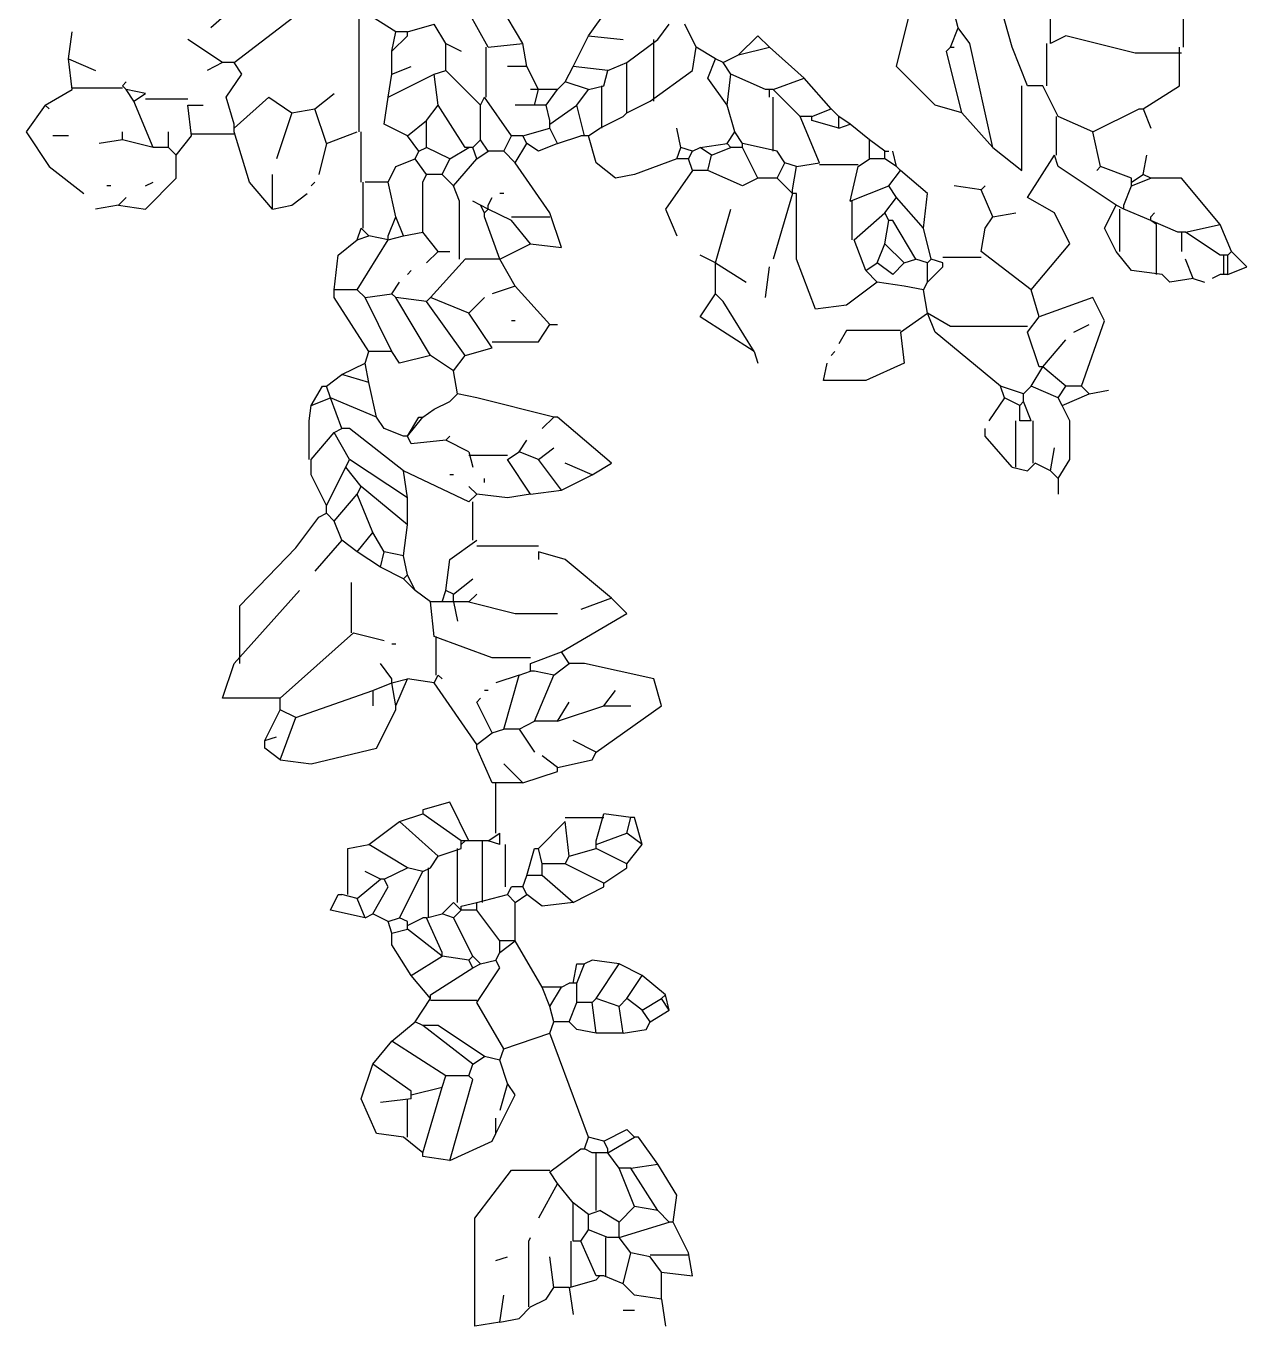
# Model space of a CAD drawing. Header units: millimetres. Extents: x 284148 to 331264, y 78716 to 101523.
# Drawn here: x 311969 to 313448, y 84147 to 85722 of the extents above; entities that cross this region are included whole.
import ezdxf

# ---------------------------------------------------------------- set-up
doc = ezdxf.new("R2010")
doc.units = ezdxf.units.MM

# ---------------------------------------------------------------- blocks, each defined once
blk = doc.blocks.new('A$C6DBE0424')
at = {"linetype": 'Continuous'}
for p, q in [((462, 1684.7), (336, 1572.7)), ((1306.6, 1549.3), (1288, 1617)), ((1353.3, 1554), (1353.3, 1610)), ((364, 1530.7), (443.3, 1591.3)), ((560, 1568), (522.7, 1591.3)), ((672, 1549.3), (648.6, 1591.3)), ((714, 1554), (686, 1600.7)), ((793.3, 1563.3), (816.7, 1596)), ((1166.7, 1526), (1185.3, 1600.7)), ((1241.3, 1572.7), (1236.7, 1591.3)), ((1514.3, 1549.3), (1514.3, 1600.7)), ((515.7, 1446.7), (515.7, 1586.7)), ((574, 1568), (606.6, 1577.3)), ((620.7, 1554), (606.6, 1577.3)), ((877.3, 1558.7), (891.3, 1577.3)), ((924, 1549.3), (910, 1577.3)), ((163.3, 1535.3), (168, 1568)), ((555.3, 1544.7), (560, 1568)), ((555.3, 1544.7), (574, 1563.3)), ((574, 1568), (560, 1568)), ((574, 1563.3), (574, 1568)), ((774.7, 1526), (793.3, 1563.3)), ((793.3, 1563.3), (835.3, 1558.7)), ((975.3, 1540), (998.6, 1563.3)), ((998.6, 1563.3), (1012.6, 1549.3)), ((1232, 1549.3), (1241.3, 1572.7)), ((1255.3, 1554), (1241.3, 1572.7)), ((1372, 1563.3), (1353.3, 1554)), ((1456, 1542.3), (1372, 1563.3)), ((350, 1530.7), (308, 1558.7)), ((555.3, 1516.7), (555.3, 1544.7)), ((620.7, 1521.3), (620.7, 1554)), ((620.7, 1554), (639.3, 1544.7)), ((669.6, 1488.7), (669.6, 1549.3)), ((672, 1549.3), (714, 1554)), ((718.7, 1526), (714, 1554)), ((840, 1530.7), (877.3, 1558.7)), ((872.7, 1484), (872.7, 1558.7)), ((919.3, 1521.3), (924, 1549.3)), ((947.3, 1535.3), (924, 1549.3)), ((975.3, 1540), (1012.6, 1549.3)), ((1054.6, 1512), (1012.6, 1549.3)), ((1227.3, 1544.7), (1232, 1549.3)), ((1246, 1470), (1227.3, 1544.7)), ((1232, 1549.3), (1236.7, 1549.3)), ((1283.3, 1428), (1255.3, 1554)), ((1325.3, 1502.7), (1306.6, 1549.3)), ((1348.6, 1502.7), (1348.6, 1554)), ((1509.7, 1502.7), (1509.7, 1549.3)), ((168, 1498), (163.3, 1535.3)), ((163.3, 1535.3), (196, 1521.3)), ((350, 1530.7), (331.3, 1521.3)), ((364, 1530.7), (350, 1530.7)), ((373.3, 1516.7), (364, 1530.7)), ((816.7, 1521.3), (840, 1530.7)), ((840, 1470), (840, 1530.7)), ((938, 1512), (947.3, 1535.3)), ((956.6, 1530.7), (947.3, 1535.3)), ((956.6, 1530.7), (975.3, 1540)), ((966, 1516.7), (956.6, 1530.7)), ((1512, 1542.3), (1456, 1542.3)), ((354.6, 1488.7), (373.3, 1516.7)), ((550.6, 1488.7), (606.6, 1516.7)), ((550.6, 1488.7), (555.3, 1516.7)), ((555.3, 1516.7), (578.7, 1526)), ((606.6, 1516.7), (620.7, 1521.3)), ((611.3, 1479.3), (606.6, 1516.7)), ((662.6, 1479.3), (620.7, 1521.3)), ((718.7, 1526), (695.3, 1526)), ((732.7, 1498), (718.7, 1526)), ((765.3, 1507.3), (774.7, 1526)), ((816.7, 1521.3), (774.7, 1526)), ((812, 1502.7), (816.7, 1521.3)), ((868, 1484), (919.3, 1521.3)), ((961.3, 1479.3), (966, 1516.7)), ((1008, 1498), (966, 1516.7)), ((1213.3, 1479.3), (1166.7, 1526)), ((135.3, 1479.3), (168, 1498)), ((168, 1500.3), (228.7, 1500.3)), ((228.7, 1502.7), (233.3, 1507.3)), ((233.3, 1498), (228.7, 1502.7)), ((242.7, 1484), (233.3, 1498)), ((256.6, 1493.3), (233.3, 1498)), ((732.7, 1498), (723.3, 1498)), ((728, 1479.3), (732.7, 1498)), ((756, 1498), (732.7, 1498)), ((742, 1479.3), (756, 1498)), ((756, 1498), (765.3, 1507.3)), ((793.3, 1498), (765.3, 1507.3)), ((779.3, 1479.3), (793.3, 1498)), ((793.3, 1498), (812, 1502.7)), ((809.7, 1451.3), (809.7, 1502.7)), ((961.3, 1479.3), (938, 1512)), ((1012.6, 1498), (1008, 1498)), ((1012.6, 1488.7), (1012.6, 1498)), ((1017.3, 1498), (1012.6, 1498)), ((1017.3, 1498), (1054.6, 1512)), ((1050, 1465.3), (1017.3, 1498)), ((1087.3, 1474.7), (1054.6, 1512)), ((1318.3, 1400), (1318.3, 1502.7)), ((1344, 1502.7), (1325.3, 1502.7)), ((1362.6, 1465.3), (1344, 1502.7)), ((1465.3, 1474.7), (1509.7, 1502.7)), ((242.7, 1484), (256.6, 1493.3)), ((266, 1428), (242.7, 1484)), ((308, 1486.3), (256.6, 1486.3)), ((364, 1456), (354.6, 1488.7)), ((364, 1451.3), (406, 1488.7)), ((406, 1488.7), (434, 1470)), ((462, 1474.7), (485.3, 1493.3)), ((546, 1456), (550.6, 1488.7)), ((662.6, 1479.3), (667.3, 1488.7)), ((700, 1442), (667.3, 1488.7)), ((840, 1470), (868, 1484)), ((1017.3, 1423.3), (1017.3, 1488.7)), ((135.3, 1479.3), (112, 1446.7)), ((135.3, 1479.3), (140, 1474.7)), ((312.6, 1442), (308, 1479.3)), ((308, 1479.3), (326.7, 1479.3)), ((434, 1470), (415.3, 1414)), ((434, 1470), (462, 1474.7)), ((476, 1432.7), (462, 1474.7)), ((597.3, 1460.7), (611.3, 1479.3)), ((644, 1428), (611.3, 1479.3)), ((662.6, 1437.3), (662.6, 1479.3)), ((728, 1479.3), (704.6, 1479.3)), ((742, 1479.3), (728, 1479.3)), ((746.6, 1460.7), (742, 1479.3)), ((746.6, 1456), (779.3, 1479.3)), ((788.7, 1442), (779.3, 1479.3)), ((807.3, 1451.3), (835.3, 1465.3)), ((835.3, 1465.3), (840, 1470)), ((970.7, 1446.7), (961.3, 1479.3)), ((1073.3, 1409.3), (1050, 1465.3)), ((1064, 1465.3), (1050, 1465.3)), ((1064, 1465.3), (1087.3, 1474.7)), ((1064, 1460.7), (1064, 1465.3)), ((1096.6, 1465.3), (1087.3, 1474.7)), ((1096.6, 1451.3), (1096.6, 1465.3)), ((1110.6, 1456), (1096.6, 1465.3)), ((1246, 1470), (1213.3, 1479.3)), ((1283.3, 1428), (1246, 1470)), ((1360.3, 1418.7), (1360.3, 1465.3)), ((1404.6, 1446.7), (1362.6, 1465.3)), ((1404.6, 1446.7), (1460.6, 1474.7)), ((1460.6, 1474.7), (1465.3, 1474.7)), ((1465.3, 1474.7), (1474.7, 1451.3)), ((364, 1451.3), (364, 1456)), ((364, 1446.7), (364, 1451.3)), ((574, 1442), (546, 1456)), ((574, 1442), (597.3, 1460.7)), ((597.3, 1428), (597.3, 1460.7)), ((714, 1442), (746.6, 1451.3)), ((746.6, 1456), (746.6, 1460.7)), ((746.6, 1451.3), (746.6, 1456)), ((756, 1432.7), (746.6, 1451.3)), ((793.3, 1442), (807.3, 1451.3)), ((905.3, 1428), (900.6, 1451.3)), ((1096.6, 1451.3), (1064, 1460.7)), ((1096.6, 1451.3), (1110.6, 1456)), ((1134, 1437.3), (1110.6, 1456)), ((112, 1446.7), (140, 1404.7)), ((163.3, 1442), (144.6, 1442)), ((228.7, 1437.3), (200.6, 1432.7)), ((228.7, 1437.3), (228.7, 1446.7)), ((266, 1428), (228.7, 1437.3)), ((284.7, 1428), (284.7, 1446.7)), ((294, 1418.7), (312.6, 1442)), ((312.6, 1444.3), (364, 1444.3)), ((382.7, 1386), (364, 1446.7)), ((476, 1432.7), (513.3, 1446.7)), ((518, 1386), (518, 1446.7)), ((588, 1423.3), (574, 1442)), ((653.3, 1428), (662.6, 1437.3)), ((672, 1423.3), (662.6, 1437.3)), ((690.7, 1423.3), (700, 1442)), ((714, 1442), (700, 1442)), ((718.7, 1432.7), (714, 1442)), ((756, 1432.7), (784, 1442)), ((788.7, 1442), (784, 1442)), ((793.3, 1442), (788.7, 1442)), ((802.6, 1409.3), (793.3, 1442)), ((961.3, 1432.7), (970.7, 1446.7)), ((980, 1432.7), (970.7, 1446.7)), ((1134, 1414), (1134, 1437.3)), ((1152.6, 1423.3), (1134, 1437.3)), ((1414, 1404.7), (1404.6, 1446.7)), ((284.7, 1428), (266, 1428)), ((294, 1418.7), (284.7, 1428)), ((294, 1390.7), (294, 1418.7)), ((476, 1432.7), (466.7, 1395.3)), ((583.3, 1414), (588, 1423.3)), ((588, 1423.3), (597.3, 1428)), ((625.3, 1414), (597.3, 1428)), ((625.3, 1414), (648.6, 1428)), ((648.6, 1428), (644, 1428)), ((653.3, 1428), (648.6, 1428)), ((658, 1414), (653.3, 1428)), ((658, 1414), (672, 1423.3)), ((690.7, 1423.3), (672, 1423.3)), ((704.6, 1409.3), (690.7, 1423.3)), ((704.6, 1409.3), (718.7, 1432.7)), ((732.7, 1423.3), (718.7, 1432.7)), ((756, 1432.7), (732.7, 1423.3)), ((900.6, 1414), (905.3, 1428)), ((919.3, 1423.3), (905.3, 1428)), ((914.6, 1414), (919.3, 1423.3)), ((919.3, 1423.3), (928.7, 1428)), ((928.7, 1428), (961.3, 1432.7)), ((942.7, 1418.7), (928.7, 1428)), ((938, 1400), (942.7, 1418.7)), ((942.7, 1418.7), (966, 1428)), ((966, 1428), (961.3, 1432.7)), ((980, 1428), (966, 1428)), ((1022, 1423.3), (980, 1432.7)), ((980, 1428), (980, 1432.7)), ((998.6, 1390.7), (980, 1428)), ((1031.3, 1409.3), (1022, 1423.3)), ((1152.6, 1414), (1152.6, 1423.3)), ((1152.6, 1423.3), (1157.3, 1423.3)), ((1166.7, 1404.7), (1162, 1423.3)), ((1283.3, 1428), (1318.3, 1400)), ((1325.3, 1367.3), (1358, 1418.7)), ((1362.6, 1404.7), (1358, 1418.7)), ((1465.3, 1395.3), (1470, 1418.7)), ((140, 1404.7), (182, 1372)), ((550.6, 1386), (560, 1404.7)), ((550.6, 1386), (560, 1404.7)), ((560, 1404.7), (583.3, 1414)), ((597.3, 1395.3), (583.3, 1414)), ((616, 1395.3), (625.3, 1414)), ((630, 1381.3), (658, 1414)), ((746.6, 1348.7), (704.6, 1409.3)), ((826, 1390.7), (802.6, 1409.3)), ((900.6, 1414), (849.3, 1395.3)), ((914.6, 1414), (900.6, 1414)), ((919.3, 1400), (914.6, 1414)), ((1022, 1390.7), (1031.3, 1409.3)), ((1045.3, 1404.7), (1031.3, 1409.3)), ((1040.7, 1376.7), (1045.3, 1404.7)), ((1045.3, 1404.7), (1073.3, 1409.3)), ((1120, 1407), (1073.3, 1407)), ((1110.6, 1362.7), (1120, 1404.7)), ((1120, 1404.7), (1134, 1414)), ((1152.6, 1414), (1134, 1414)), ((1166.7, 1404.7), (1152.6, 1414)), ((1171.3, 1400), (1166.7, 1404.7)), ((1432.7, 1358), (1362.6, 1404.7)), ((1414, 1404.7), (1409.3, 1400)), ((1451.3, 1390.7), (1414, 1404.7)), ((256.6, 1353.3), (294, 1390.7)), ((410.6, 1353.3), (410.6, 1395.3)), ((592.7, 1386), (597.3, 1395.3)), ((616, 1395.3), (597.3, 1395.3)), ((630, 1381.3), (616, 1395.3)), ((849.3, 1395.3), (826, 1390.7)), ((919.3, 1400), (886.7, 1353.3)), ((938, 1400), (919.3, 1400)), ((980, 1381.3), (938, 1400)), ((998.6, 1390.7), (980, 1381.3)), ((1022, 1390.7), (998.6, 1390.7)), ((1040.7, 1372), (1022, 1390.7)), ((1157.3, 1381.3), (1171.3, 1400)), ((1204, 1372), (1171.3, 1400)), ((1451.3, 1386), (1465.3, 1395.3)), ((1451.3, 1381.3), (1474.7, 1390.7)), ((1451.3, 1386), (1451.3, 1390.7)), ((1474.7, 1390.7), (1465.3, 1395.3)), ((1512, 1390.7), (1474.7, 1390.7)), ((1558.6, 1334.7), (1512, 1390.7)), ((214.6, 1381.3), (210, 1381.3)), ((256.6, 1381.3), (266, 1386)), ((410.6, 1353.3), (382.7, 1386)), ((434, 1358), (452.6, 1372)), ((457.3, 1381.3), (462, 1386)), ((520.3, 1330), (520.3, 1386)), ((546, 1386), (522.7, 1386)), ((550.6, 1386), (546, 1386)), ((560, 1344), (550.6, 1386)), ((592.7, 1325.3), (592.7, 1386)), ((637, 1362.7), (630, 1381.3)), ((690.7, 1372), (686, 1372)), ((1040.7, 1372), (1017.3, 1292.7)), ((1040.7, 1372), (1040.7, 1376.7)), ((1045.3, 1372), (1040.7, 1372)), ((1045.3, 1292.7), (1045.3, 1372)), ((1110.6, 1362.7), (1157.3, 1381.3)), ((1166.7, 1367.3), (1157.3, 1381.3)), ((1199.3, 1330), (1204, 1372)), ((1269.3, 1376.7), (1236.7, 1381.3)), ((1269.3, 1376.7), (1274, 1381.3)), ((1283.3, 1344), (1269.3, 1376.7)), ((1442, 1358), (1451.3, 1381.3)), ((1451.3, 1381.3), (1451.3, 1386)), ((224, 1358), (196, 1353.3)), ((224, 1358), (233.3, 1367.3)), ((224, 1358), (256.6, 1353.3)), ((410.6, 1353.3), (434, 1358)), ((637, 1292.7), (637, 1362.7)), ((662.6, 1358), (653.3, 1362.7)), ((667.3, 1348.7), (662.6, 1358)), ((672, 1353.3), (662.6, 1358)), ((672, 1358), (676.7, 1367.3)), ((672, 1353.3), (672, 1358)), ((1113, 1316), (1113, 1362.7)), ((1152.6, 1348.7), (1166.7, 1367.3)), ((1199.3, 1330), (1166.7, 1367.3)), ((1358, 1348.7), (1325.3, 1367.3)), ((1418.7, 1330), (1432.7, 1358)), ((1442, 1353.3), (1432.7, 1358)), ((1442, 1353.3), (1442, 1358)), ((550.6, 1320.7), (560, 1344)), ((569.3, 1320.7), (560, 1344)), ((667.3, 1348.7), (672, 1353.3)), ((667.3, 1344), (667.3, 1348.7)), ((686, 1292.7), (667.3, 1344)), ((700, 1339.3), (672, 1353.3)), ((700, 1344), (746.6, 1344)), ((723.3, 1311.3), (700, 1339.3)), ((760.6, 1306.7), (746.6, 1348.7)), ((886.7, 1353.3), (900.6, 1320.7)), ((947.3, 1288), (966, 1353.3)), ((1115.3, 1316), (1152.6, 1348.7)), ((1157.3, 1339.3), (1152.6, 1348.7)), ((1152.6, 1311.3), (1157.3, 1339.3)), ((1162, 1339.3), (1157.3, 1339.3)), ((1190, 1292.7), (1162, 1339.3)), ((1274, 1330), (1283.3, 1344)), ((1283.3, 1344), (1311.3, 1348.7)), ((1376.7, 1311.3), (1358, 1348.7)), ((1437.3, 1302), (1437.3, 1353.3)), ((1474.7, 1339.3), (1442, 1353.3)), ((1474.7, 1344), (1479.3, 1348.7)), ((1474.7, 1339.3), (1474.7, 1344)), ((1481.6, 1334.7), (1474.7, 1339.3)), ((1507.3, 1325.3), (1474.7, 1339.3)), ((513.3, 1316), (518, 1330)), ((527.3, 1320.7), (518, 1330)), ((569.3, 1320.7), (592.7, 1325.3)), ((611.3, 1302), (592.7, 1325.3)), ((1208.6, 1292.7), (1199.3, 1330)), ((1269.3, 1302), (1274, 1330)), ((1432.7, 1302), (1418.7, 1330)), ((1481.6, 1274), (1481.6, 1334.7)), ((1512, 1325.3), (1507.3, 1325.3)), ((1516.7, 1325.3), (1512, 1325.3)), ((1512, 1325.3), (1512, 1302)), ((1516.7, 1325.3), (1558.6, 1334.7)), ((1558.6, 1297.3), (1516.7, 1325.3)), ((1572.7, 1302), (1558.6, 1334.7)), ((490, 1297.3), (513.3, 1316)), ((513.3, 1316), (527.3, 1320.7)), ((513.3, 1255.3), (550.6, 1316)), ((550.6, 1316), (527.3, 1320.7)), ((550.6, 1316), (569.3, 1320.7)), ((550.6, 1316), (550.6, 1320.7)), ((686, 1292.7), (723.3, 1311.3)), ((723.3, 1311.3), (760.6, 1306.7)), ((1129.3, 1278.7), (1115.3, 1316)), ((1143.3, 1288), (1152.6, 1311.3)), ((1176, 1288), (1152.6, 1311.3)), ((1330, 1255.3), (1376.7, 1311.3)), ((485.3, 1255.3), (490, 1297.3)), ((611.3, 1302), (597.3, 1288)), ((602, 1246), (644, 1292.7)), ((611.3, 1302), (625.3, 1302)), ((681.3, 1292.7), (644, 1292.7)), ((686, 1292.7), (681.3, 1292.7)), ((704.6, 1260), (686, 1292.7)), ((947.3, 1288), (928.7, 1297.3)), ((1068.7, 1232), (1045.3, 1292.7)), ((1176, 1288), (1190, 1292.7)), ((1204, 1288), (1190, 1292.7)), ((1204, 1288), (1208.6, 1292.7)), ((1222.7, 1288), (1208.6, 1292.7)), ((1222.7, 1295), (1269.3, 1295)), ((1330, 1255.3), (1269.3, 1302)), ((1451.3, 1278.7), (1432.7, 1302)), ((1526, 1269.3), (1516.7, 1292.7)), ((1563.3, 1297.3), (1558.6, 1297.3)), ((1563.3, 1274), (1563.3, 1297.3)), ((1568, 1297.3), (1563.3, 1297.3)), ((1568, 1297.3), (1572.7, 1302)), ((1568, 1274), (1568, 1297.3)), ((1591.3, 1283.3), (1572.7, 1302)), ((574, 1274), (578.7, 1278.7)), ((947.3, 1250.7), (947.3, 1288)), ((947.3, 1288), (984.7, 1264.7)), ((1008, 1246), (1012.6, 1283.3)), ((1129.3, 1278.7), (1143.3, 1288)), ((1143.3, 1264.7), (1129.3, 1278.7)), ((1162, 1274), (1143.3, 1288)), ((1176, 1288), (1162, 1274)), ((1204, 1264.7), (1204, 1288)), ((1204, 1264.7), (1222.7, 1283.3)), ((1222.7, 1283.3), (1222.7, 1288)), ((1488.7, 1274), (1451.3, 1278.7)), ((1568, 1274), (1591.3, 1283.3)), ((555.3, 1250.7), (564.6, 1264.7)), ((1143.3, 1264.7), (1106, 1236.7)), ((1176, 1260), (1143.3, 1264.7)), ((1199.3, 1255.3), (1204, 1264.7)), ((1498, 1264.7), (1488.7, 1274)), ((1526, 1269.3), (1498, 1264.7)), ((1526, 1269.3), (1540, 1264.7)), ((1558.6, 1274), (1549.3, 1269.3)), ((1563.3, 1274), (1558.6, 1274)), ((1568, 1274), (1563.3, 1274)), ((485.3, 1246), (485.3, 1255.3)), ((513.3, 1255.3), (485.3, 1255.3)), ((527.3, 1180.7), (485.3, 1246)), ((522.7, 1246), (513.3, 1255.3)), ((522.7, 1246), (555.3, 1250.7)), ((555.3, 1180.7), (522.7, 1246)), ((560, 1246), (555.3, 1250.7)), ((602, 1176), (560, 1246)), ((597.3, 1241.3), (560, 1246)), ((597.3, 1241.3), (602, 1246)), ((648.6, 1227.3), (602, 1246)), ((648.6, 1227.3), (667.3, 1246)), ((704.6, 1260), (676.7, 1250.7)), ((746.6, 1213.3), (704.6, 1260)), ((928.7, 1222.7), (947.3, 1250.7)), ((956.6, 1241.3), (947.3, 1250.7)), ((1199.3, 1255.3), (1176, 1260)), ((1204, 1227.3), (1199.3, 1255.3)), ((1339.3, 1222.7), (1330, 1255.3)), ((1404.6, 1246), (1339.3, 1222.7)), ((1418.7, 1218), (1404.6, 1246)), ((644, 1176), (597.3, 1241.3)), ((994, 1180.7), (956.6, 1241.3)), ((1106, 1236.7), (1068.7, 1232)), ((676.7, 1185.3), (648.6, 1227.3)), ((704.6, 1218), (700, 1218)), ((732.7, 1192.3), (746.6, 1213.3)), ((746.6, 1213.3), (756, 1213.3)), ((994, 1180.7), (928.7, 1222.7)), ((1171.3, 1204), (1204, 1227.3)), ((1213.3, 1204), (1204, 1227.3)), ((1232, 1211), (1204, 1227.3)), ((1325.3, 1204), (1339.3, 1222.7)), ((1381.3, 1204), (1400, 1213.3)), ((1390.7, 1138.7), (1418.7, 1218)), ((1106, 1206.3), (1096.6, 1190)), ((1171.3, 1206.3), (1106, 1206.3)), ((1171.3, 1204), (1176, 1166.7)), ((1292.7, 1138.7), (1213.3, 1204)), ((1325.3, 1211), (1232, 1211)), ((1339.3, 1162), (1325.3, 1204)), ((644, 1176), (676.7, 1185.3)), ((676.7, 1192.3), (732.7, 1192.3)), ((1344, 1162), (1372, 1194.7)), ((494.6, 1152.7), (522.7, 1166.7)), ((522.7, 1166.7), (527.3, 1180.7)), ((527.3, 1143.3), (522.7, 1166.7)), ((555.3, 1180.7), (527.3, 1180.7)), ((564.6, 1166.7), (555.3, 1180.7)), ((602, 1176), (564.6, 1166.7)), ((630, 1157.3), (602, 1176)), ((630, 1157.3), (644, 1176)), ((994, 1180.7), (998.6, 1166.7)), ((1078, 1145.7), (1082.7, 1166.7)), ((1087.3, 1176), (1092, 1180.7)), ((1176, 1166.7), (1129.3, 1145.7)), ((476, 1138.7), (494.6, 1152.7)), ((527.3, 1143.3), (494.6, 1152.7)), ((634.7, 1129.3), (630, 1157.3)), ((1330, 1138.7), (1344, 1162)), ((1344, 1162), (1339.3, 1162)), ((1372, 1138.7), (1344, 1162)), ((457.3, 1115.3), (471.3, 1138.7)), ((471.3, 1138.7), (476, 1138.7)), ((480.7, 1124.7), (476, 1138.7)), ((536.7, 1101.3), (527.3, 1143.3)), ((1129.3, 1145.7), (1078, 1145.7)), ((1297.3, 1124.7), (1292.7, 1138.7)), ((1320.7, 1129.3), (1292.7, 1138.7)), ((1320.7, 1129.3), (1330, 1138.7)), ((1362.6, 1124.7), (1330, 1138.7)), ((1362.6, 1124.7), (1372, 1138.7)), ((1390.7, 1138.7), (1372, 1138.7)), ((1400, 1129.3), (1390.7, 1138.7)), ((1400, 1129.3), (1423.3, 1134)), ((457.3, 1115.3), (480.7, 1124.7)), ((494.6, 1087.3), (480.7, 1124.7)), ((536.7, 1101.3), (480.7, 1124.7)), ((606.6, 1110.7), (625.3, 1120)), ((606.6, 1110.7), (625.3, 1120)), ((625.3, 1120), (634.7, 1129.3)), ((658, 1124.7), (634.7, 1129.3)), ((751.3, 1101.3), (658, 1124.7)), ((1297.3, 1124.7), (1278.7, 1096.7)), ((1316, 1115.3), (1297.3, 1124.7)), ((1316, 1115.3), (1320.7, 1120)), ((1320.7, 1120), (1320.7, 1129.3)), ((1330, 1096.7), (1320.7, 1120)), ((1367.3, 1115.3), (1362.6, 1124.7)), ((1367.3, 1115.3), (1400, 1129.3)), ((455, 1096.7), (457.3, 1115.3)), ((592.7, 1101.3), (606.6, 1110.7)), ((1316, 1096.7), (1316, 1115.3)), ((1376.7, 1096.7), (1367.3, 1115.3)), ((455, 1050), (455, 1096.7)), ((485.3, 1082.7), (494.6, 1087.3)), ((504, 1087.3), (494.6, 1087.3)), ((569.3, 1036), (504, 1087.3)), ((546, 1087.3), (536.7, 1101.3)), ((569.3, 1078), (546, 1087.3)), ((574, 1078), (592.7, 1101.3)), ((574, 1078), (588, 1101.3)), ((588, 1101.3), (592.7, 1101.3)), ((751.3, 1101.3), (737.3, 1087.3)), ((756, 1101.3), (751.3, 1101.3)), ((821.3, 1045.3), (756, 1101.3)), ((1274, 1078), (1274, 1087.3)), ((1311.3, 1040.7), (1311.3, 1096.7)), ((1330, 1096.7), (1316, 1096.7)), ((1332.3, 1045.3), (1332.3, 1096.7)), ((1376.7, 1050), (1376.7, 1096.7)), ((457.3, 1050), (485.3, 1082.7)), ((504, 1050), (485.3, 1082.7)), ((574, 1078), (569.3, 1078)), ((578.7, 1068.7), (574, 1078)), ((620.7, 1073.3), (578.7, 1068.7)), ((620.7, 1073.3), (625.3, 1078)), ((648.6, 1059.3), (620.7, 1073.3)), ((709.3, 1059.3), (718.7, 1073.3)), ((1306.6, 1040.7), (1274, 1078)), ((648.6, 1059.3), (653.3, 1040.7)), ((695.3, 1050), (709.3, 1059.3)), ((732.7, 1050), (709.3, 1059.3)), ((732.7, 1050), (751.3, 1064)), ((1353.3, 1036), (1358, 1064)), ((457.3, 1031.3), (457.3, 1050)), ((476, 994), (499.3, 1040.7)), ((499.3, 1040.7), (504, 1050)), ((518, 1017.3), (499.3, 1040.7)), ((574, 1003.3), (504, 1050)), ((695.3, 1054.7), (648.6, 1054.7)), ((723.3, 1008), (695.3, 1050)), ((760.6, 1012.7), (732.7, 1050)), ((798, 1031.3), (765.3, 1045.3)), ((798, 1031.3), (821.3, 1045.3)), ((1306.6, 1040.7), (1325.3, 1036)), ((1325.3, 1036), (1334.7, 1045.3)), ((1353.3, 1036), (1334.7, 1045.3)), ((1362.6, 1026.7), (1376.7, 1050)), ((476, 994), (457.3, 1031.3)), ((648.6, 998.7), (569.3, 1036)), ((574, 1003.3), (569.3, 1036)), ((630, 1031.3), (625.3, 1031.3)), ((667.3, 1022), (667.3, 1026.7)), ((760.6, 1012.7), (798, 1031.3)), ((1362.6, 1026.7), (1353.3, 1036)), ((1362.6, 1026.7), (1362.6, 1008)), ((485.3, 975.3), (513.3, 1008)), ((513.3, 1008), (518, 1017.3)), ((532, 961.3), (513.3, 1008)), ((574, 970.7), (518, 1017.3)), ((658, 1008), (648.6, 1017.3)), ((648.6, 998.7), (658, 1008)), ((695.3, 1003.3), (658, 1008)), ((723.3, 1008), (695.3, 1003.3)), ((723.3, 1008), (760.6, 1012.7)), ((476, 984.7), (476, 994)), ((574, 970.7), (574, 1003.3)), ((653.3, 952), (653.3, 998.7)), ((438.7, 942.7), (466.7, 980)), ((466.7, 980), (476, 984.7)), ((485.3, 975.3), (476, 984.7)), ((494.6, 952), (485.3, 975.3)), ((513.3, 938), (532, 961.3)), ((546, 938), (532, 961.3)), ((569.3, 933.3), (574, 970.7)), ((494.6, 952), (462, 914.7)), ((513.3, 938), (494.6, 952)), ((625.3, 928.7), (658, 952)), ((732.7, 945), (658, 945)), ((371, 872.7), (438.7, 942.7)), ((541.3, 919.3), (513.3, 938)), ((541.3, 919.3), (546, 938)), ((569.3, 933.3), (546, 938)), ((574, 910), (569.3, 933.3)), ((765.3, 928.7), (732.7, 938)), ((732.7, 938), (732.7, 928.7)), ((569.3, 905.3), (541.3, 919.3)), ((620.7, 891.3), (625.3, 928.7)), ((821.3, 882), (765.3, 928.7)), ((506.3, 840), (506.3, 900.7)), ((569.3, 905.3), (574, 910)), ((583.3, 891.3), (569.3, 905.3)), ((583.3, 891.3), (574, 910)), ((630, 886.7), (653.3, 905.3)), ((364, 802.7), (443.3, 891.3)), ((602, 877.3), (583.3, 891.3)), ((616, 877.3), (620.7, 891.3)), ((630, 886.7), (620.7, 891.3)), ((630, 877.3), (630, 886.7)), ((648.6, 877.3), (658, 886.7)), ((821.3, 882), (784, 868)), ((840, 863.3), (821.3, 882)), ((371, 802.7), (371, 872.7)), ((606.6, 835.3), (602, 877.3)), ((616, 877.3), (602, 877.3)), ((630, 877.3), (616, 877.3)), ((648.6, 877.3), (630, 877.3)), ((630, 877.3), (634.7, 854)), ((648.6, 877.3), (704.6, 863.3)), ((704.6, 863.3), (756, 863.3)), ((760.6, 816.7), (840, 863.3)), ((420, 760.7), (508.6, 840)), ((508.6, 840), (546, 830.7)), ((676.7, 809.7), (606.6, 835.3)), ((609, 788.7), (609, 835.3)), ((560, 826), (555.3, 826)), ((723.3, 809.7), (676.7, 809.7)), ((723.3, 802.7), (760.6, 816.7)), ((770, 802.7), (760.6, 816.7)), ((350, 760.7), (364, 802.7)), ((555.3, 784), (541.3, 802.7)), ((606.6, 779.3), (611.3, 788.7)), ((611.3, 788.7), (616, 784)), ((709.3, 788.7), (681.3, 779.3)), ((690.7, 723.3), (709.3, 788.7)), ((709.3, 788.7), (723.3, 793.3)), ((723.3, 793.3), (723.3, 802.7)), ((728, 793.3), (723.3, 793.3)), ((751.3, 788.7), (728, 793.3)), ((728, 732.7), (751.3, 788.7)), ((751.3, 788.7), (770, 802.7)), ((788.7, 802.7), (770, 802.7)), ((872.7, 784), (788.7, 802.7)), ((532, 770), (555.3, 779.3)), ((555.3, 779.3), (574, 784)), ((555.3, 779.3), (555.3, 784)), ((560, 751.3), (555.3, 779.3)), ((560, 751.3), (574, 784)), ((606.6, 779.3), (574, 784)), ((658, 704.7), (606.6, 779.3)), ((882, 751.3), (872.7, 784)), ((420, 760.7), (350, 760.7)), ((420, 746.7), (420, 760.7)), ((438.7, 737.3), (532, 770)), ((532, 770), (532, 751.3)), ((658, 756), (662.6, 760.7)), ((672, 770), (667.3, 770)), ((812, 751.3), (826, 770)), ((401.3, 709.3), (420, 746.7)), ((438.7, 737.3), (420, 746.7)), ((536.7, 700), (560, 746.7)), ((560, 746.7), (560, 751.3)), ((676.7, 718.7), (658, 756)), ((756, 732.7), (770, 756)), ((756, 732.7), (812, 751.3)), ((802.6, 695.3), (882, 751.3)), ((812, 751.3), (844.6, 751.3)), ((420, 686), (438.7, 737.3)), ((709.3, 723.3), (728, 732.7)), ((756, 732.7), (728, 732.7)), ((401.3, 709.3), (415.3, 714)), ((401.3, 700), (401.3, 709.3)), ((658, 704.7), (676.7, 718.7)), ((676.7, 718.7), (690.7, 723.3)), ((709.3, 723.3), (690.7, 723.3)), ((709.3, 723.3), (728, 695.3)), ((802.6, 695.3), (774.7, 709.3)), ((420, 686), (401.3, 700)), ((457.3, 681.3), (536.7, 700)), ((658, 700), (658, 704.7)), ((676.7, 658), (658, 700)), ((798, 686), (802.6, 695.3)), ((420, 686), (457.3, 681.3)), ((714, 658), (690.7, 681.3)), ((756, 676.7), (737.3, 690.7)), ((756, 676.7), (798, 686)), ((714, 658), (756, 672)), ((756, 672), (756, 676.7)), ((714, 658), (676.7, 658)), ((681.3, 597.3), (681.3, 658)), ((625.3, 634.7), (592.7, 625.3)), ((648.6, 588), (625.3, 634.7)), ((564.6, 611.3), (592.7, 620.7)), ((592.7, 625.3), (592.7, 620.7)), ((639.3, 588), (592.7, 620.7)), ((765.3, 616), (812, 616)), ((802.6, 588), (812, 620.7)), ((844.6, 616), (812, 620.7)), ((840, 597.3), (844.6, 616)), ((849.3, 616), (844.6, 616)), ((858.6, 583.3), (849.3, 616)), ((527.3, 583.3), (564.6, 611.3)), ((611.3, 569.3), (564.6, 611.3)), ((732.7, 578.7), (765.3, 611.3)), ((770, 569.3), (765.3, 611.3)), ((501.7, 578.7), (527.3, 583.3)), ((574, 555.3), (527.3, 583.3)), ((639.3, 583.3), (644, 588)), ((639.3, 583.3), (639.3, 588)), ((644, 588), (639.3, 588)), ((639.3, 578.7), (639.3, 583.3)), ((648.6, 588), (644, 588)), ((667.3, 588), (648.6, 588)), ((665, 513.3), (665, 588)), ((672, 588), (667.3, 588)), ((672, 588), (686, 597.3)), ((686, 583.3), (672, 588)), ((686, 583.3), (686, 597.3)), ((693, 532), (693, 583.3)), ((802.6, 583.3), (840, 597.3)), ((802.6, 583.3), (802.6, 588)), ((802.6, 578.7), (802.6, 583.3)), ((858.6, 583.3), (840, 597.3)), ((840, 560), (858.6, 583.3)), ((501.7, 522.7), (501.7, 578.7)), ((602, 555.3), (611.3, 569.3)), ((611.3, 569.3), (639.3, 578.7)), ((634.7, 513.3), (634.7, 578.7)), ((718.7, 546), (728, 578.7)), ((728, 578.7), (732.7, 578.7)), ((737.3, 560), (732.7, 578.7)), ((765.3, 560), (770, 569.3)), ((770, 569.3), (802.6, 578.7)), ((840, 560), (802.6, 578.7)), ((546, 541.3), (574, 555.3)), ((592.7, 550.7), (574, 555.3)), ((592.7, 550.7), (602, 555.3)), ((599.7, 494.7), (599.7, 555.3)), ((737.3, 546), (737.3, 560)), ((765.3, 560), (737.3, 560)), ((812, 536.7), (765.3, 560)), ((812, 536.7), (840, 555.3)), ((840, 555.3), (840, 560)), ((513.3, 518), (541.3, 541.3)), ((541.3, 541.3), (522.7, 550.7)), ((546, 541.3), (541.3, 541.3)), ((550.6, 532), (546, 541.3)), ((564.6, 494.7), (592.7, 550.7)), ((714, 532), (718.7, 546)), ((737.3, 546), (718.7, 546)), ((774.7, 513.3), (737.3, 546)), ((812, 532), (812, 536.7)), ((480.7, 504), (490, 522.7)), ((490, 522.7), (494.6, 522.7)), ((513.3, 518), (494.6, 522.7)), ((532, 499.3), (550.6, 532)), ((658, 513.3), (695.3, 522.7)), ((695.3, 522.7), (700, 532)), ((704.6, 513.3), (695.3, 522.7)), ((714, 532), (700, 532)), ((704.6, 513.3), (718.7, 522.7)), ((718.7, 522.7), (714, 532)), ((737.3, 508.7), (718.7, 522.7)), ((774.7, 513.3), (812, 532)), ((522.7, 494.7), (513.3, 518)), ((616, 499.3), (630, 513.3)), ((639.3, 504), (630, 513.3)), ((639.3, 508.7), (658, 513.3)), ((639.3, 504), (639.3, 508.7)), ((658, 504), (658, 513.3)), ((704.6, 466.7), (704.6, 513.3)), ((774.7, 513.3), (737.3, 508.7)), ((522.7, 494.7), (480.7, 504)), ((522.7, 494.7), (532, 499.3)), ((550.6, 490), (532, 499.3)), ((550.6, 490), (564.6, 494.7)), ((555.3, 476), (550.6, 490)), ((574, 490), (564.6, 494.7)), ((574, 485.3), (592.7, 494.7)), ((574, 485.3), (574, 490)), ((597.3, 494.7), (592.7, 494.7)), ((597.3, 494.7), (616, 499.3)), ((616, 452.7), (597.3, 494.7)), ((630, 494.7), (616, 499.3)), ((630, 494.7), (639.3, 504)), ((653.3, 448), (630, 494.7)), ((658, 504), (639.3, 504)), ((686, 466.7), (658, 504)), ((555.3, 476), (574, 480.7)), ((555.3, 462), (555.3, 476)), ((574, 480.7), (574, 485.3)), ((616, 448), (574, 480.7)), ((578.7, 424.7), (555.3, 462)), ((686, 452.7), (704.6, 466.7)), ((686, 452.7), (686, 466.7)), ((700, 466.7), (686, 466.7)), ((704.6, 466.7), (700, 466.7)), ((737.3, 410.7), (704.6, 466.7)), ((578.7, 424.7), (616, 448)), ((616, 448), (616, 452.7)), ((648.6, 443.3), (616, 448)), ((648.6, 443.3), (653.3, 448)), ((653.3, 434), (648.6, 443.3)), ((662.6, 438.7), (653.3, 448)), ((662.6, 438.7), (681.3, 443.3)), ((681.3, 443.3), (686, 452.7)), ((686, 434), (681.3, 443.3)), ((798, 443.3), (788.7, 438.7)), ((830.7, 438.7), (798, 443.3)), ((602, 401.3), (653.3, 434)), ((653.3, 434), (662.6, 438.7)), ((658, 392), (686, 434)), ((774.7, 415.3), (779.3, 438.7)), ((779.3, 415.3), (788.7, 438.7)), ((779.3, 438.7), (788.7, 438.7)), ((802.6, 396.7), (830.7, 438.7)), ((858.6, 424.7), (830.7, 438.7)), ((602, 396.7), (578.7, 424.7)), ((746.6, 387.3), (737.3, 410.7)), ((760.6, 410.7), (737.3, 410.7)), ((746.6, 387.3), (760.6, 410.7)), ((760.6, 410.7), (770, 415.3)), ((774.7, 415.3), (770, 415.3)), ((779.3, 415.3), (774.7, 415.3)), ((779.3, 392), (779.3, 415.3)), ((840, 396.7), (858.6, 424.7)), ((886.7, 401.3), (858.6, 424.7)), ((583.3, 368.7), (602, 396.7)), ((602, 396.7), (602, 401.3)), ((658, 394.3), (602, 394.3)), ((798, 392), (802.6, 396.7)), ((830.7, 387.3), (802.6, 396.7)), ((830.7, 387.3), (840, 396.7)), ((858.6, 382.7), (840, 396.7)), ((858.6, 382.7), (882, 396.7)), ((882, 396.7), (886.7, 401.3)), ((891.3, 382.7), (882, 396.7)), ((891.3, 382.7), (886.7, 401.3)), ((690.7, 336), (658, 392)), ((751.3, 368.7), (746.6, 387.3)), ((770, 368.7), (779.3, 392)), ((798, 392), (779.3, 392)), ((802.6, 354.7), (798, 392)), ((835.3, 354.7), (830.7, 387.3)), ((868, 368.7), (858.6, 382.7)), ((868, 368.7), (891.3, 382.7)), ((555.3, 345.3), (583.3, 368.7)), ((592.7, 364), (583.3, 368.7)), ((653.3, 317.3), (592.7, 364)), ((611.3, 364), (592.7, 364)), ((667.3, 326.7), (611.3, 364)), ((746.6, 354.7), (751.3, 368.7)), ((770, 368.7), (751.3, 368.7)), ((779.3, 359.3), (770, 368.7)), ((863.3, 359.3), (868, 368.7)), ((690.7, 336), (746.6, 354.7)), ((793.3, 228.7), (746.6, 354.7)), ((802.6, 354.7), (779.3, 359.3)), ((835.3, 354.7), (802.6, 354.7)), ((835.3, 354.7), (863.3, 359.3)), ((532, 317.3), (555.3, 345.3)), ((620.7, 303.3), (555.3, 345.3)), ((686, 322), (690.7, 336)), ((518, 275.3), (532, 317.3)), ((578.7, 284.7), (532, 317.3)), ((648.6, 303.3), (653.3, 317.3)), ((653.3, 317.3), (667.3, 326.7)), ((686, 322), (667.3, 326.7)), ((695.3, 294), (686, 322)), ((616, 289.3), (620.7, 303.3)), ((648.6, 303.3), (620.7, 303.3)), ((653.3, 298.7), (648.6, 303.3)), ((578.7, 280), (616, 289.3)), ((578.7, 280), (578.7, 284.7)), ((592.7, 210), (616, 289.3)), ((625.3, 200.7), (653.3, 298.7)), ((695.3, 294), (686, 261.3)), ((704.6, 280), (695.3, 294)), ((536.7, 233.3), (518, 275.3)), ((578.7, 275.3), (541.3, 270.7)), ((574, 228.7), (574, 275.3)), ((578.7, 275.3), (578.7, 280)), ((681.3, 233.3), (704.6, 280)), ((681.3, 233.3), (681.3, 252)), ((812, 224), (840, 238)), ((840, 238), (849.3, 228.7)), ((569.3, 228.7), (536.7, 233.3)), ((592.7, 210), (569.3, 228.7)), ((625.3, 200.7), (676.7, 224)), ((676.7, 224), (681.3, 233.3)), ((788.7, 214.7), (793.3, 228.7)), ((812, 224), (793.3, 228.7)), ((816.7, 214.7), (812, 224)), ((816.7, 210), (849.3, 228.7)), ((854, 228.7), (849.3, 228.7)), ((877.3, 196), (854, 228.7)), ((592.7, 205.3), (592.7, 210)), ((625.3, 200.7), (592.7, 205.3)), ((746.6, 186.7), (784, 214.7)), ((784, 214.7), (788.7, 214.7)), ((798, 210), (788.7, 214.7)), ((816.7, 210), (798, 210)), ((802.6, 140), (802.6, 210)), ((816.7, 210), (816.7, 214.7)), ((830.7, 191.3), (816.7, 210)), ((655.7, 130.7), (700, 189)), ((700, 189), (746.6, 189)), ((849.3, 144.7), (830.7, 191.3)), ((844.6, 191.3), (830.7, 191.3)), ((844.6, 191.3), (877.3, 196)), ((877.3, 140), (844.6, 191.3)), ((900.6, 158.7), (877.3, 196)), ((756, 172.7), (746.6, 186.7)), ((756, 172.7), (732.7, 130.7)), ((774.7, 149.3), (756, 172.7)), ((896, 126), (900.6, 158.7)), ((774.7, 102.7), (774.7, 149.3)), ((793.3, 135.3), (774.7, 149.3)), ((830.7, 126), (849.3, 144.7)), ((877.3, 140), (849.3, 144.7)), ((655.7, 0), (655.7, 130.7)), ((793.3, 135.3), (807.3, 140)), ((793.3, 116.7), (793.3, 135.3)), ((830.7, 126), (807.3, 140)), ((830.7, 107.3), (891.3, 126)), ((830.7, 112), (830.7, 126)), ((891.3, 126), (877.3, 140)), ((896, 126), (891.3, 126)), ((914.6, 88.7), (896, 126)), ((784, 102.7), (793.3, 116.7)), ((816.7, 107.3), (793.3, 116.7)), ((830.7, 107.3), (830.7, 112)), ((721, 102.7), (723.3, 107.3)), ((721, 23.3), (721, 102.7)), ((772.3, 46.7), (772.3, 102.7)), ((784, 102.7), (774.7, 102.7)), ((802.6, 60.7), (784, 102.7)), ((814.3, 60.7), (814.3, 107.3)), ((830.7, 107.3), (816.7, 107.3)), ((844.6, 88.7), (830.7, 107.3)), ((681.3, 79.3), (695.3, 84)), ((751.3, 46.7), (746.6, 84)), ((835.3, 51.3), (844.6, 88.7)), ((868, 84), (844.6, 88.7)), ((868, 86.3), (914.6, 86.3)), ((882, 65.3), (868, 84)), ((919.3, 60.7), (914.6, 88.7)), ((882, 32.7), (882, 65.3)), ((882, 65.3), (919.3, 60.7)), ((770, 46.7), (802.6, 56)), ((802.6, 56), (807.3, 60.7)), ((807.3, 60.7), (802.6, 60.7)), ((812, 60.7), (807.3, 60.7)), ((835.3, 51.3), (812, 60.7)), ((849.3, 37.3), (835.3, 51.3)), ((686, 4.7), (690.7, 37.3)), ((723.3, 23.3), (742, 32.7)), ((742, 32.7), (751.3, 46.7)), ((770, 46.7), (751.3, 46.7)), ((770, 46.7), (774.7, 14)), ((882, 32.7), (849.3, 37.3)), ((882, 32.7), (886.7, 0)), ((709.3, 9.3), (723.3, 23.3)), ((849.3, 18.7), (835.3, 18.7)), ((686, 4.7), (655.7, 0)), ((686, 4.7), (709.3, 9.3))]:
    blk.add_line(p, q, dxfattribs=at)

msp = doc.modelspace()

# ---------------------------------------------------------------- block references
msp.add_blockref('A$C6DBE0424', (311856.6, 84147.1))

doc.saveas('drawing.dxf')
